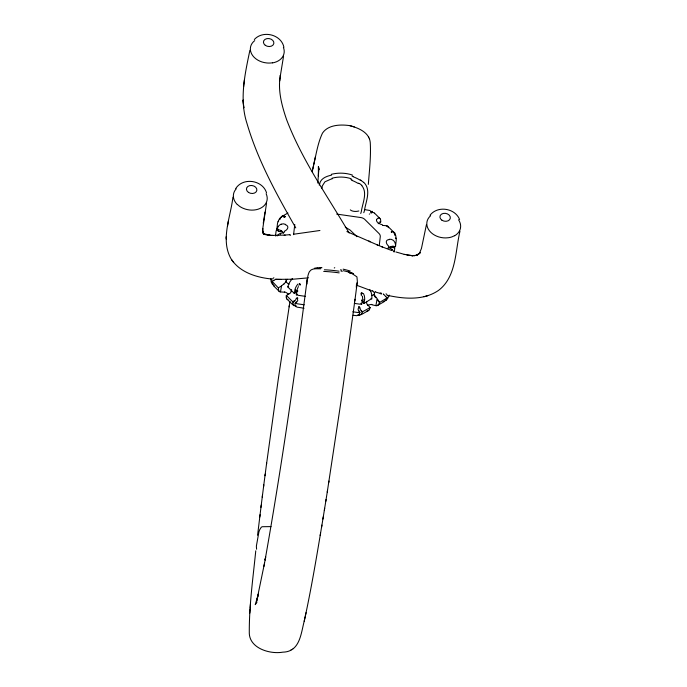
<?xml version="1.0" encoding="UTF-8"?>
<svg xmlns="http://www.w3.org/2000/svg" width="687" height="687" viewBox="0 0 687 687"><rect width="100%" height="100%" fill="white"/><g stroke="black" fill="none" stroke-linecap="round" stroke-linejoin="round"><path stroke-width="1.03" d="M361.663 300.056L361.663 300.751M361.207 293.512L361.225 294.07M262.7 231.244L262.735 228.47L262.984 232.661L262.52 231.09L263.155 232.91L262.503 231.39L263.319 233.048L262.486 231.596L264.469 234.568L263.439 233.125L264.581 234.542L263.121 233.537L270.515 235.443L264.71 234.422L263.293 233.4L264.71 234.439L272.756 235.461L271.751 235.426L285.174 235.083M278.029 228.994L278.141 231.098M300.228 284.212L299.541 283.843M297.677 298.141L297.677 298.278A3.083 3.023 74.8 0 1 297.651 298.536L297.402 299.472M395.514 245.989L395.497 246.624L393.617 246.358A4.474 2.928 6.6 0 0 391.667 246.367M396.047 237.977L395.411 238.561M276.603 230.549L276.621 229.879L278.467 230.823M273.898 280.545L271.949 281.086L272.164 283.671A13.001 7.136 -32.4 0 0 272.301 284.117L273.993 285.792A6.853 3.882 -50.7 0 0 274.268 285.809L274.422 285.895M270.772 278.57A7.832 5.925 10.3 0 0 270.918 279.18L271.133 281.799A13.087 7.6 -21 0 0 271.296 282.245L273.186 284.281M396.03 238.432L396.03 238.415A7.832 5.925 10.3 0 1 396.219 240.373L395.497 246.624M270.876 278.922C256.157 277.368 240.098 272.318 231.433 259.454C219.969 240.347 230.686 217.144 232.91 197.195M262.726 228.874L266.565 203.094M226.255 239.085L226.367 236.483L226.289 238.243M380.692 221.815L379.911 221.506M255.762 550.811C253.082 577.767 249.209 604.749 249.287 631.894C248.617 648.099 269.656 654.462 282.795 652.161C299.927 651.86 300.906 633.697 304.195 621.271C311.194 589.42 316.544 557.243 321.92 525.091M289.313 293.461A5.324 2.344 -45.2 0 1 287.887 294.457L286.256 295.796A21.864 9.627 -45.2 0 0 286.333 297.823M380.667 222.21L379.069 223.155A5.324 2.344 -45.2 0 0 378.176 223.73M271.949 281.086A7.832 5.925 10.3 0 0 272.524 281.73L278.518 288.128A21.864 9.627 -45.2 0 0 278.596 290.154M283.576 56.085L280.305 76.051L280.39 75.476C277.66 89.636 281.584 105.068 286.642 119.736C302.074 160.174 327.321 195.872 349.125 232.979M317.858 183.103L318.734 168.933L318.416 176.052L318.364 166.606L319.361 169.174M249.802 613.062L250.102 609.051M250.162 608.055L250.454 604.122M380.177 292.98L381.019 293.813L381.053 293.297A21.864 10.614 60.4 0 0 381.07 292.937M362.916 301.919L363.827 303.482A7.832 5.925 10.3 0 0 364.599 303.104L371.822 298.519A21.864 10.614 60.4 0 0 371.83 295.805L371.736 295.127A9.283 4.508 60.4 0 0 370.533 290.91L370.387 290.678M371.787 299.034L371.117 298.373M381.019 293.813L381.465 293.555M368.335 184.374C369.383 170.342 371.126 156.258 370.216 142.166C369.074 132.23 358.228 127.876 349.726 125.627C340.589 124.321 328.171 124.639 322.478 133.123C317.789 143.033 316.243 154.12 313.701 164.7M375.068 296.629L374.321 295.015A6.509 4.036 27.3 0 1 374.166 294.586L374.578 292.585A6.509 4.268 30.3 0 1 374.81 292.258L375.652 291.597M363.878 302.958L363.827 303.465M294.208 300.657L292.98 301.919L292.902 304.221M361.456 303.869L361.431 304.092A7.832 5.925 10.3 0 1 358.915 304.04L354.32 303.379M296.2 301.842L295.144 303.216L294.878 305.509M279.772 80.86L280.39 75.476M275.504 236.002L276.002 231.699A7.832 5.925 10.3 0 1 276.621 229.879M280.528 230.385A4.474 2.928 6.6 0 0 278.682 229.827L276.801 229.561L277.522 223.309A7.832 5.925 10.3 0 1 278.149 221.48L278.304 221.042M293.589 234.679L294.775 224.434M379.327 244.924L380.272 236.732A5.642 4.268 10.3 0 0 378.984 233.494L364.728 219.376A5.642 4.268 10.3 0 0 360.924 217.564L336.69 214.078M394.338 251.897L394.699 248.771A7.832 5.925 10.3 0 0 394.501 246.831L392.44 247.535M257.573 535.207L261.232 505.151M327.244 492.124L341.13 400.495L355.05 299.214M260.957 507.349L262.486 495.19M266.47 464.498L278.269 379.284L289.974 301.284M259.755 517.071L260.055 514.709M262.236 497.208L263.808 484.842M320.683 268.789C316.982 268.935 311.778 267.844 309.485 271.571A49.292 22.8 15.9 0 0 308.892 272.782L308.755 273.16A118.035 54.651 17 0 0 308.094 275.143L307.149 279.643C295.006 373.402 281.584 467.023 265.07 560.12L265.68 556.874L263.911 566.449M249.896 50.271C244.915 74.17 239.162 99.435 246.977 123.445C257.814 160.5 276.724 194.55 295.762 227.904M243.627 86.021L243.559 86.579L244.435 79.812M263.576 486.662L265.199 474.124M354.844 300.889L357.206 282.649M264.993 475.748L266.65 463.064M307.149 279.643L306.874 283.387M263.25 223.284L265.019 212.085M325.775 501.373L327.536 490.372M324.333 510.364L326.085 499.466M289.098 306.874L289.321 305.483M320.185 535.559L320.597 533.035M322.916 519.063L324.668 508.286M328.747 482.626L329.004 481.046M321.533 527.47L323.276 516.839M227.577 225.868L228.385 221.016M459.964 231.227C455.198 250.97 456.563 276.835 438.452 290.455C423.75 300.511 404.54 299.043 387.975 295.427M283.74 284.057L281.576 285.792L280.468 291.941L284.504 292.19M386.343 226.461L386.489 225.671L382.487 225.43M391.581 250.223L391.736 249.398L388.387 247.037M284.512 232.103L280.605 233.417L280.451 234.241M264.538 563.091L256.595 601.563L258.398 594.161L255.238 604.629L256.912 602.37M426.421 224.701L421.457 248.428L419.302 253.632L420.298 252.369L418.632 254.053L419.912 253.031L416.03 255.366L417.705 254.929L413.857 255.736L415.609 255.461L411.204 255.538L413.076 255.753L404.205 254.362M312.216 171.819L314.526 160.835M312.783 169.036L313.598 165.249M314.577 160.681L315.41 156.748M305.226 616.548L306.05 612.692M304.195 621.271L305.045 617.33M305.243 296.329L299.12 295.444A7.832 5.925 10.3 0 1 296.672 294.775L296.801 294.259M296.672 294.775L297.222 294.122M288.866 283.877A21.864 9.627 -45.2 0 0 287.965 286.453L287.81 286.96L293.838 292.937A7.832 5.925 10.3 0 0 294.5 293.521L294.629 292.997M361.259 292.98L362.006 292.825A2.928 2.851 38.7 0 1 362.324 293.263M321.593 188.564L321.868 187.56M300.125 284.804L300.004 285.191M359.129 314.689L359.911 312.491L359.198 310.902M358.734 306.926L358.726 306.96A3.083 3.049 -48.9 0 0 358.657 307.304L358.64 308.283M361.388 310.318L362.289 311.915L361.482 314.079M376.631 219.651L377.455 218.406L378.76 218.002M356.218 287.157L357.146 283.061A123.634 56.076 -2.3 0 0 357.36 281.421L356.939 276.887L353.075 274.259M369.065 310L369.211 309.811A21.864 10.614 60.4 0 0 370.113 307.845L368.919 306.11A5.324 2.585 60.4 0 1 367.794 304.753M370.25 307.467L363.071 311.503A7.832 5.925 10.3 0 1 362.298 311.881L362.298 311.881M385.613 296.604L387.374 297.686A7.832 5.925 10.3 0 1 386.678 298.141L379.353 302.632A21.864 10.614 60.4 0 1 378.52 304.521L378.262 304.813M394.501 246.831L394.055 248.119M276.801 229.561L277.007 228.951A22.817 14.925 6.6 0 1 277.96 226.882M297.574 291.537L297.797 290.876M291.623 289.665L291.297 290.558M278.149 221.48L278.604 221.721M387.374 297.686L386.223 300.073M385.132 300.228L387.322 298.931A13.087 7.918 35 0 0 387.64 298.544L388.799 296.131A7.832 5.925 10.3 0 0 389.254 295.118M388.782 296.209L386.961 295.187M296.277 306.033L296.191 306.222A6.604 1.846 78.9 0 1 296.045 306.359M319.67 183.498C321.052 178.234 326.711 176.155 331.512 175.159M295.436 290.283L295.676 289.631M393.024 246.221L392.603 247.208M288.892 283.868L289.175 283.259A9.283 4.088 -45.2 0 1 291.632 279.566L292.628 278.51M285.801 281.885L285.955 281.584A4.113 2.482 5.4 0 0 286.221 281.936M285.809 281.859L285.818 281.842A6.509 3.924 -13.6 0 1 285.62 282.263M358.812 306.72L359.447 306.917M277.986 226.89L278.304 226.418A9.472 6.192 6.6 0 1 281.095 224.185M277.093 235.976L277.222 235.804A9.472 6.192 6.6 0 1 280.013 233.563L280.605 233.417M235.71 188.599C242.855 177.048 262.726 179.968 266.556 192.892M285.552 282.254L284.298 283.576M361.276 314.388L359.756 315.041M430.002 215.254C437.576 205.379 455.052 208.041 459.62 219.539M295.152 303.173L295.221 303.096A7.832 5.925 10.3 0 0 297.591 303.843L304.229 304.796M291.657 279.575L291.228 279.205M294.5 293.521L295.736 292.258M388.799 248.016L390.053 246.968M295.968 298.888L296.784 298.089M254.336 39.52C262.975 29.927 281.344 34.479 283.92 47.3M286.548 279.815L287.295 279.3M296.982 297.935L297.66 297.926M291.073 649.782L291.537 649.507M293.074 648.691L293.529 648.408M334.26 267.99L334.758 267.698M282.804 215.933L287.93 213.03M361.268 314.629L368.086 310.773M377.318 305.552L384.136 301.687M278.544 287.69L280.141 286.788A5.333 2.344 -45.2 0 0 281.576 285.792M287.81 286.96L288.609 286.513M454.622 235.675L451.917 236.886A16.591 12.564 10.8 0 1 448.104 237.754A17.063 12.881 9.8 0 1 429.512 230.884A17.063 12.881 9.8 0 1 430.603 215.744M371.787 295.59L373.84 294.56A4.113 2.559 11.8 0 0 374.217 294.285M314.354 268.282L316.99 267.784M281.146 224.228L283.353 223.816L285.414 224.323M369.915 290.618L372.637 290.893M281.979 231.236L281.12 231.382M423.956 296.724L427.864 295.668M332.25 178.809L331.314 179.041A34.049 30.992 3.1 0 0 330.645 179.281L324.925 181.815L322.426 185.739A44.646 35.535 -8.6 0 0 321.877 187.56M270.918 279.18L272.919 278.785M295.753 306.634L295.084 305.809M284.762 217.092L285.225 216.654M295.067 305.483L295.762 305.423M319.927 230.497L293.581 234.241M389.289 239.256L391.332 239.342L393.265 240.347A9.472 6.192 6.6 0 1 395.119 243.232L395.326 243.756A22.817 14.925 6.6 0 1 395.506 245.989M294.62 305.552L294.165 305.595M391.848 231.682L391.504 231.742A2.928 1.709 46.9 0 0 391.212 231.88L391.496 232.438M308.6 277.831L292.868 279.231L276.913 279.343M284.152 235.177L289.854 234.662M383.595 301.55L385.914 300.442A13.001 7.574 46.8 0 0 386.231 300.082M317.506 267.75L320.391 267.715M284.229 217.144L283.697 217.161M371.263 212.189L370.645 211.802M283.516 216.061L283.637 216.061A6.973 4.74 -81.9 0 1 284.418 216.019M321.061 267.732L321.963 267.758M275.916 279.308L281.112 279.472M271.004 526.603L262.245 526.723A4.139 2.705 6.6 0 0 261.197 527.35L259.738 529.643A58.601 38.326 6.6 0 0 258.896 532.03L256.431 545.736A71.577 46.81 6.6 0 0 256.397 546.8L256.595 549.239M371.787 304.745L375.892 305.663L377.017 299.515A5.333 2.585 60.4 0 0 378.151 300.88L379.49 302.211M356.836 315.711L353.118 315.256M406.833 255.04L413.076 255.753M383.011 301.516L383.32 301.55A6.853 4.182 65.7 0 0 383.578 301.507M364.883 209.664L370.259 210.54M352.8 311.778L357.395 312.439A7.832 5.925 10.3 0 0 359.911 312.491M304.04 308.231L296.707 307.072M293.984 305.586L292.963 304.564M340.451 269.828L341.611 270.068M341.001 271.064L342.281 271.331M405.15 254.611L395.867 251.957M348.249 271.691L349.065 271.923M349.511 273.108L350.43 273.366M354.286 126.923L349.726 125.627M376.004 292.19L381.551 293.804M359.559 314.998L359.078 314.818M345.286 227.148L350.138 230.085L356.931 236.697M352.002 176.001L353.255 176.447M350.894 179.513L352.036 179.925M370.396 290.386L356.227 285.096M391.135 250.317L381.56 246.65M358.313 314.483L358.82 314.706M357.798 315.556L358.949 314.99A13.079 3.779 81.5 0 0 359.103 314.577M351.624 272.782L352.431 273.134M376.725 244.666L382.47 247.019M377.635 245.036L346.901 231.588M290.584 235.289L289.545 234.705M352.689 273.263L353.513 273.744M360.297 179.891L361.173 180.441M358.494 183.137L359.275 183.644M372.766 290.962L374.226 292.43M391.736 249.398L392.174 249.725M288.901 284.487L286.221 282.039M363.706 182.33C371.598 189.672 365.733 201.72 364.419 210.703A51.645 41.624 18.5 0 1 363.784 212.695M237.316 204.434L239.66 206.366A16.591 12.572 9.8 0 0 243.155 208.281A17.063 12.881 10.8 0 0 261.824 207.491A17.063 12.881 10.8 0 0 266.127 193.734M361.714 185.55C367.906 192.695 362.392 203.386 361.319 211.596A48.932 39.391 20.2 0 1 360.727 213.485M387.674 226.16L393.393 231.828M273.563 285.792L279.283 291.451M379.928 218.492L374.217 212.841A9.472 3.023 -44.7 0 0 372.526 212.626M286.281 295.358L292.31 301.327A7.832 5.925 10.3 0 0 292.98 301.919M287.02 299.12L292.739 304.779M281.868 231.416L282.718 232.764M231.433 259.454L233.666 262.468M375.772 297.72L375.454 297.248M362.35 293.246L362.633 293.718M359.593 307.123L360.143 308.12M383.655 294.611L383.252 293.83M370.362 290.627L369.872 289.613M361.388 303.989L361.018 303.199M285.947 279.274L286.05 279.506A6.509 4.148 -16.7 0 1 286.161 279.875L286.213 280.167M368.49 136.644L368.773 137.245M369.323 138.534L369.597 139.126M394.647 233.503L394.793 233.941M395.66 235.366L395.815 235.813A21.512 12.332 -25.6 0 1 395.849 238.028M357.377 315.024L357.403 315.084A6.604 2.224 -62.2 0 0 357.515 315.213M388.232 227.088L388.335 227.474A21.864 9.627 -45.2 0 1 388.395 227.706M380.486 219.419L380.598 219.806A21.864 9.627 -45.2 0 1 380.684 221.824M278.63 290.189L278.724 290.524A9.283 4.088 -45.2 0 0 280.244 291.975M286.359 297.806L286.462 298.192A9.283 4.088 -45.2 0 0 287.982 299.644M361.379 295.771L361.233 294.216M363.99 299.455L364.016 300.15M361.671 300.322L361.671 300.365A5.359 3.289 -86.3 0 1 363.157 301.456M358.837 210.978A6.054 2.903 -2.1 0 1 350.327 209.879M285.32 224.701A6.054 3.624 -15.5 0 1 287.801 227.698A6.054 3.624 -15.5 0 1 284.212 231.339M378.219 304.796A9.283 4.508 60.4 0 1 376.115 305.767M373.797 294.878A5.092 0.567 53.8 0 1 377.721 299.506A5.092 0.567 53.8 0 1 379.482 303.053M388.876 246.35A6.054 3.487 34.3 0 1 386.309 241.815A6.054 3.487 34.3 0 1 389.28 239.643M382.376 224.752A5.822 2.911 18.3 0 1 376.579 219.634M378.975 217.968A9.283 4.088 -45.2 0 1 380.443 219.454M281.825 216.791A9.36 5.676 37.1 0 0 279.669 218.706L279.334 219.041A21.512 12.933 39.8 0 0 278.433 221.128M281.318 216.508A6.879 3.375 17.4 0 1 282.451 216.165M284.804 216.963A2.877 0.953 -10.4 0 1 284.332 217.006M284.839 216.465A2.928 1.803 -28.4 0 1 285.157 216.637M281.232 217.393A9.481 5.642 60.8 0 1 283.216 215.752M279.867 219.591A21.254 12.4 45.8 0 1 280.76 217.556M296.166 293.186A9.36 2.147 -63.3 0 1 298.184 287.054M298.424 285.869A6.887 0.532 -67.6 0 1 298.278 286.221M300.176 284.212A2.877 2.43 -46.9 0 1 300.073 284.719M299.111 284.169A2.928 2.86 -7.2 0 1 299.549 283.86M297.102 285.114A6.973 5.96 -53.6 0 1 297.96 284.066M294.826 290.017A9.472 4.672 -52.8 0 1 296.69 285.689M294.191 293.409A21.245 6.698 -58 0 1 294.921 290.67M362.427 296.183A9.36 2.696 79.4 0 1 362.53 302.04M361.285 293.521A2.877 2.344 66.3 0 1 361.319 293.005M363.432 293.538A6.973 6.149 66.7 0 1 363.938 294.775M364.204 295.41A9.472 5.118 68.1 0 1 364.642 299.979M364.368 300.571A21.245 7.858 73.8 0 1 364.144 303.371M394.278 233.005A9.36 5.436 -23 0 1 395.506 235.409M393.977 232.258A6.879 3.306 -3.1 0 1 394.836 232.884M391.899 232.464A2.877 0.893 28 0 1 391.461 232.292M392.028 231.519A6.973 4.405 -81.8 0 1 392.681 231.854M393.162 231.605A9.481 5.238 -45.9 0 1 394.321 233.717M394.724 233.966A21.254 11.696 -31.4 0 1 394.845 235.392M370.877 211.922A9.36 2.241 -63.8 0 1 372.114 211.278M371.1 213.339A6.887 1.503 -82.4 0 1 371.272 212.824M370.731 211.845A2.877 1.176 39.8 0 1 370.731 211.579M371.925 212.249A2.928 0.979 14.1 0 1 371.555 212.317M369.314 214.095A6.973 0.73 -17.7 0 1 369.658 214M374.355 213.262A21.245 6.432 -57.4 0 1 374.381 213.605M283.25 232.79A7.128 4.096 22.6 0 1 283.473 233.365M280.459 230.488A4.809 4.113 -8.7 0 1 281.79 231.467M291.202 291.571A5.264 4.517 -58.8 0 1 289.519 293.787M291.451 290.575A6.612 4.139 -57.9 0 1 291.125 291.314M286.256 280.184A4.113 2.8 1.1 0 1 286.608 279.849M285.998 281.756A4.156 0.61 -89.6 0 1 286.221 280.322M367.511 304.976A5.264 4.672 72.5 0 1 366.532 302.392M366.66 302.177A6.612 4.431 72.9 0 1 366.566 301.378M374.278 292.413A4.113 2.885 8 0 1 374.467 292.851M387.94 248.205A7.128 3.993 -8.7 0 1 388.232 247.878M390.122 247.054A4.809 4.148 19.1 0 1 391.702 246.487M281.653 230.78A5.359 2.173 42 0 1 280.657 230.394M280.949 231.648A5.41 4.629 56.4 0 1 278.364 231.175M275.994 279.042A5.359 3.633 -39.5 0 1 273.89 280.219M273.933 277.831A5.41 1.125 -17.3 0 1 273.306 278.012M295.65 291.683A5.359 3.014 -77.5 0 1 297.334 291.09M295.891 299.644A5.359 0.867 -49.6 0 1 293.151 302.108M297.823 300.21A5.41 3.006 -78.8 0 1 296.329 302.469M361.731 311.606A5.359 1.151 65.6 0 1 359.851 308.54M358.897 311.4A5.41 3.289 -85 0 1 358.047 308.807M385.716 296.32A5.359 3.813 53.4 0 1 383.99 294.594M386.918 294.405A5.41 1.262 32.9 0 1 386.017 293.847M392.492 247.603A5.41 4.483 -43.7 0 1 389.967 247.303M284.461 291.872A5.822 3.555 33.3 0 1 288.66 294.525M368.988 310.017A9.283 4.508 60.4 0 1 366.884 310.988M367.502 305.603A5.822 3.667 -14.3 0 1 371.882 304.444M392.243 249.699A9.472 6.192 6.6 0 1 393.788 251.854M386.712 225.637A9.283 4.088 -45.2 0 1 388.189 227.122M296.226 294.929A21.495 5.513 -61.8 0 1 296.921 292.164M293.023 304.496A12.993 3.993 -56.6 0 1 292.971 304.143M294.062 305.698A6.853 2.061 -40.6 0 1 293.899 305.672M294.775 305.483A6.655 0.799 -19 0 0 295.041 305.44A13.079 3.006 -65.4 0 0 295.144 305.689M362.066 301.378A21.495 6.75 77.7 0 1 361.809 304.195M361.448 314.011A12.993 4.697 72.4 0 1 361.259 314.328M359.808 315.153A6.853 2.37 56.1 0 1 359.619 315.118M358.975 314.723A6.655 0.996 34.9 0 1 358.708 314.603M372.251 211.63A21.495 5.548 -61.8 0 1 372.294 212.051M284.547 283.551A6.63 1.872 -33.5 0 1 283.954 284.066M375.257 297.196A6.63 2.138 49 0 1 374.862 296.544M370.044 241.91A4.964 2.413 60.5 0 1 368.91 240.836M458.555 219.78A17.02 12.95 11.1 0 1 454.682 235.735M254.731 40.602A17.02 12.778 9.5 0 0 251.674 54.007A17.02 12.778 9.5 0 0 266.65 62.938A17.269 12.83 10.3 0 0 272.43 62.783M283.405 47.403A17.063 12.916 10.8 0 1 272.481 62.912M237.238 204.477A17.02 12.959 9.6 0 1 236.165 188.891M320.194 267.552A34.049 9.446 8.1 0 1 320.872 267.569M324.384 269.768A31.757 6.561 6.4 0 1 339.06 271.193M343.105 269.158A37.751 10.176 7.8 0 1 350.344 271.073M348.558 272.215A18.274 6.569 4.3 0 1 351.048 272.997M306.763 284.487A45.703 21.443 13.8 0 1 306.754 283.37M323.689 271.399A35.526 7.188 6.2 0 1 339.206 272.885M343.26 270.687A41.855 11.37 7.9 0 1 350.877 272.653M350.696 273.194A22.233 9.249 2.6 0 1 353.376 274.13M332.053 178.208A31.757 29.79 7.3 0 1 351.177 178.706M351.847 180.346A37.751 34.496 3.8 0 1 358.236 183.489M359.413 183.481A18.274 15.904 10.9 0 1 361.869 185.421M319.206 185.078A49.292 39.374 -7.3 0 1 319.713 183.506M331.263 174.352A35.526 33.38 7.8 0 1 352.354 175.013M353.135 176.731A41.855 38.206 3.6 0 1 360.125 180.131M361.087 180.544A22.233 18.618 13.2 0 1 363.612 182.416M243.713 107.275L243.104 99.967L243.773 107.816L243.713 107.275M441.939 220.218A5.256 3.967 10.3 0 0 450.303 218.243A5.256 3.967 10.3 0 0 443.167 213.451A5.256 3.967 10.3 0 0 441.939 220.218M265.268 45.299A5.256 3.967 10.3 0 0 273.795 43.65A5.256 3.967 10.3 0 0 266.934 38.618A5.256 3.967 10.3 0 0 265.268 45.299M248.462 192.394A5.256 3.967 10.3 0 0 256.835 190.428A5.256 3.967 10.3 0 0 249.699 185.627A5.256 3.967 10.3 0 0 248.462 192.394"/></g></svg>
